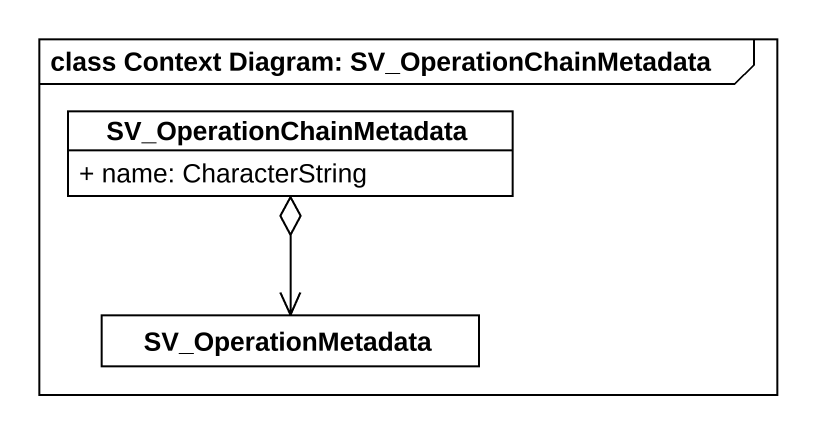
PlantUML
@startuml
mainframe class Context Diagram: SV_OperationChainMetadata
hide circle
hide empty members
skinparam classAttributeIconSize 0
class SV_OperationChainMetadata #FFFFFF {
  + name: CharacterString
}
class SV_OperationMetadata #FFFFFF
SV_OperationChainMetadata o--> SV_OperationMetadata
@enduml
